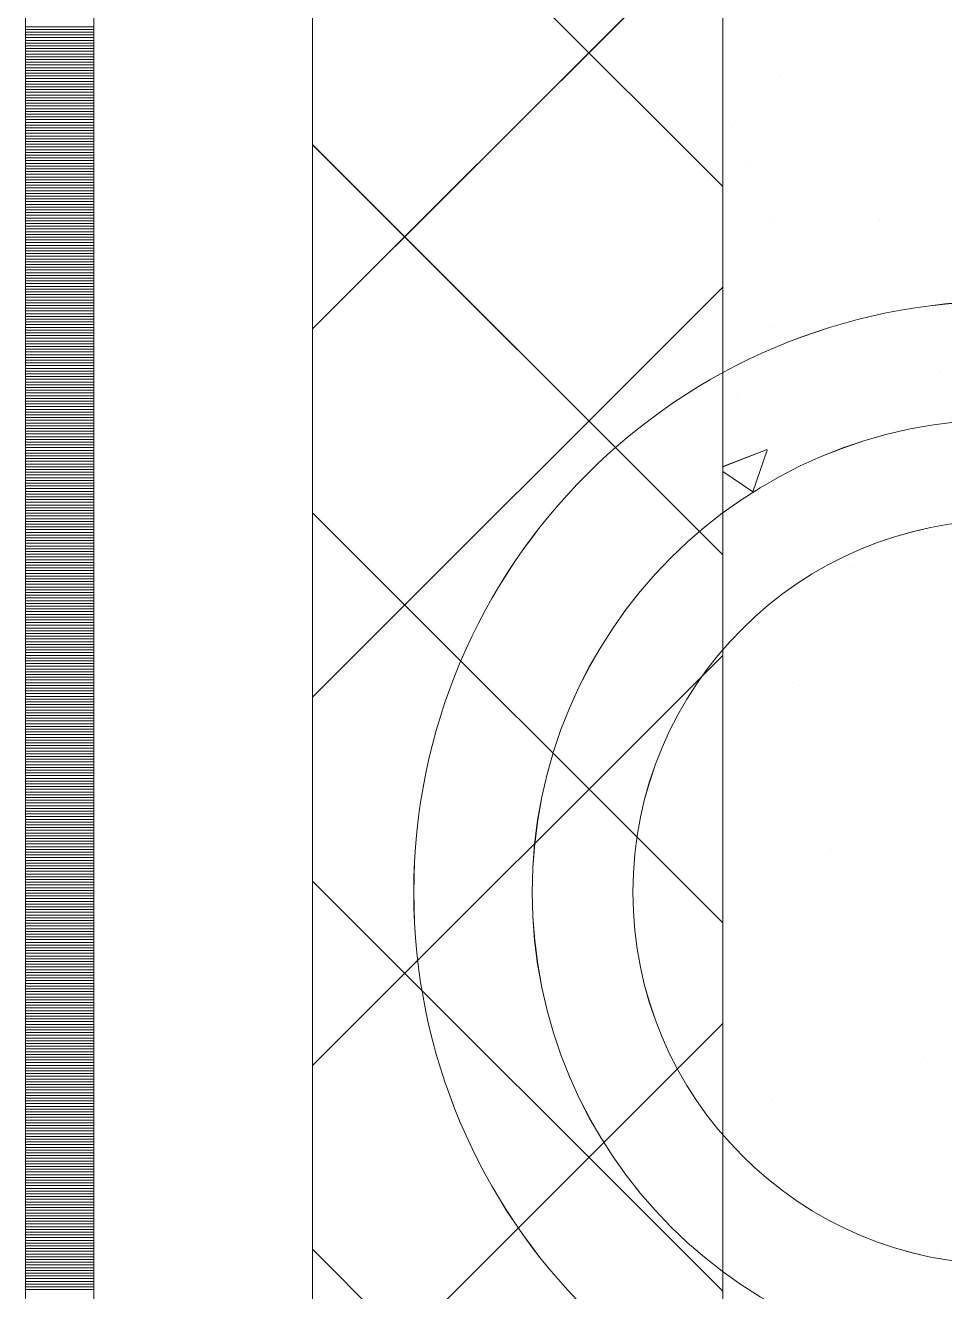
# Model space of a CAD drawing. Header units: millimetres. Extents: x 470010 to 1231400, y -134005 to 421770.
# Drawn here: x 672518.6 to 672854.7, y -38399.3 to -37936 of the extents above; entities that cross this region are included whole.
import ezdxf
from ezdxf.enums import TextEntityAlignment as Align

# ---------------------------------------------------------------- set-up
doc = ezdxf.new("R2010")
doc.units = ezdxf.units.MM
doc.linetypes.add('DASHED', pattern=[19.05, 12.7, -6.35])
doc.layers.get('Defpoints').update_dxf_attribs({"color": 140})
doc.layers.add('АР_Делит', color=120, linetype='Continuous', lineweight=0, plot=False)
for name, color, linetype, lineweight in [('АР_Стены ПЕНОблок', 52, 'Continuous', 20), ('АР_Тонкая', 254, 'Continuous', 5), ('АР_Утеплитель', 31, 'Continuous', 0), ('АР_Штриховка', 8, 'Continuous', 0)]:
    doc.layers.add(name, color=color, linetype=linetype, lineweight=lineweight)
doc.layers.add('РД_Оси_100', color=7, linetype='Continuous', lineweight=0, true_color=0x525252)
doc.styles.add('style1', font='ARIALN.TTF')

# ---------------------------------------------------------------- blocks, each defined once
blk = doc.blocks.new('СОШ_2200_АР_ОСИ_М100_28.05.24')
at = {"layer": 'АР_Делит', "color": 251, "linetype": 'DASHED', "true_color": 0x636466}
blk.add_lwpolyline([(114955, 135155), (114955, -355), (93595.036, -355), (93595.036, 13855), (94145, 13855), (94145, 68320), (66055, 68320), (66055, 13857.73), (83455, 13857.73), (83455, -355), (45245, -355), (45245, 13145), (44695, 13145), (44695, 26755), (45245, 26755), (45245, 68320), (20455, 68320), (20455, 26755), (27955, 26755), (27955, 13145), (-355, 13145), (-355, 100855)], dxfattribs=at)
blk = doc.blocks.new('A$C9108343f')
at = {"layer": 'АР_Делит', "color": 18, "true_color": 0x000000}
for radius in [216.34, 173.04, 136.21]:
    blk.add_circle((7158.34, 62113.08), radius, dxfattribs=at)
at = {"layer": 'АР_Стены ПЕНОблок', "color": 18, "linetype": 'Continuous', "lineweight": 20, "true_color": 0x000000}
blk.add_line((7054.96, 97555), (7054.96, 21355), dxfattribs=at)
at = {"layer": 'АР_Тонкая', "color": 18, "linetype": 'Continuous', "lineweight": 5, "true_color": 0x000000}
for p, q in [((6799.96, 97555), (6799.96, 21355)), ((6824.96, 97555), (6824.96, 21355)), ((6824.96, 21355), (6824.96, 97555)), ((6904.96, 21355), (6904.96, 97555))]:
    blk.add_line(p, q, dxfattribs=at)
at = {"layer": 'АР_Утеплитель', "color": 18, "linetype": 'Continuous', "lineweight": 0, "true_color": 0x000000}
for p, q in [((6904.96, 97555), (6904.96, 21355)), ((7054.96, 21355), (7054.96, 97555))]:
    blk.add_line(p, q, dxfattribs=at)
at = {"layer": 'АР_Штриховка', "color": 18, "linetype": 'Continuous', "lineweight": 0, "true_color": 0x000000}
for p, q in [((7054.96, 62371.3), (6904.96, 62521.3)), ((6904.96, 62319.16), (7054.96, 62469.16)), ((6799.96, 62429.75), (6824.96, 62429.75)), ((6799.96, 62428.75), (6824.96, 62428.75)), ((6799.96, 62427.75), (6824.96, 62427.75)), ((6799.96, 62426.75), (6824.96, 62426.75)), ((6799.96, 62425.75), (6824.96, 62425.75)), ((6799.96, 62424.75), (6824.96, 62424.75)), ((6799.96, 62423.75), (6824.96, 62423.75)), ((6799.96, 62422.75), (6824.96, 62422.75)), ((6799.96, 62421.75), (6824.96, 62421.75)), ((6799.96, 62420.75), (6824.96, 62420.75)), ((6799.96, 62419.75), (6824.96, 62419.75)), ((6799.96, 62418.75), (6824.96, 62418.75)), ((6799.96, 62417.75), (6824.96, 62417.75)), ((6799.96, 62416.75), (6824.96, 62416.75)), ((6799.96, 62415.75), (6824.96, 62415.75)), ((6799.96, 62414.75), (6824.96, 62414.75)), ((6799.96, 62413.75), (6824.96, 62413.75)), ((6799.96, 62412.75), (6824.96, 62412.75)), ((6799.96, 62411.75), (6824.96, 62411.75)), ((6799.96, 62410.75), (6824.96, 62410.75)), ((6799.96, 62409.75), (6824.96, 62409.75)), ((6799.96, 62408.75), (6824.96, 62408.75)), ((7075.57, 62411.35), (7075.57, 62411.35)), ((6799.96, 62407.75), (6824.96, 62407.75)), ((6799.96, 62406.75), (6824.96, 62406.75)), ((6799.96, 62405.75), (6824.96, 62405.75)), ((6799.96, 62404.75), (6824.96, 62404.75)), ((6799.96, 62403.75), (6824.96, 62403.75)), ((6799.96, 62402.75), (6824.96, 62402.75)), ((6799.96, 62401.75), (6824.96, 62401.75)), ((6799.96, 62400.75), (6824.96, 62400.75)), ((6799.96, 62399.75), (6824.96, 62399.75)), ((6799.96, 62398.75), (6824.96, 62398.75)), ((6799.96, 62397.75), (6824.96, 62397.75)), ((6799.96, 62396.75), (6824.96, 62396.75)), ((6799.96, 62395.75), (6824.96, 62395.75)), ((6799.96, 62394.75), (6824.96, 62394.75)), ((6799.96, 62393.75), (6824.96, 62393.75)), ((6799.96, 62392.75), (6824.96, 62392.75)), ((6799.96, 62391.75), (6824.96, 62391.75)), ((6799.96, 62390.75), (6824.96, 62390.75)), ((7058.6, 62393.26), (7058.6, 62393.26)), ((6799.96, 62389.75), (6824.96, 62389.75)), ((6799.96, 62388.75), (6824.96, 62388.75)), ((6799.96, 62387.75), (6824.96, 62387.75)), ((6799.96, 62386.75), (6824.96, 62386.75)), ((6799.96, 62385.75), (6824.96, 62385.75)), ((7054.96, 62236.59), (6904.96, 62386.59)), ((6799.96, 62384.75), (6824.96, 62384.75)), ((6799.96, 62383.75), (6824.96, 62383.75)), ((6799.96, 62382.75), (6824.96, 62382.75)), ((6799.96, 62381.75), (6824.96, 62381.75)), ((6799.96, 62380.75), (6824.96, 62380.75)), ((6799.96, 62379.75), (6824.96, 62379.75)), ((6799.96, 62378.75), (6824.96, 62378.75)), ((6799.96, 62377.75), (6824.96, 62377.75)), ((6799.96, 62376.75), (6824.96, 62376.75)), ((7063.54, 62379.24), (7063.54, 62379.24)), ((6799.96, 62375.75), (6824.96, 62375.75)), ((6799.96, 62374.75), (6824.96, 62374.75)), ((6799.96, 62373.75), (6824.96, 62373.75)), ((6799.96, 62372.75), (6824.96, 62372.75)), ((6799.96, 62371.75), (6824.96, 62371.75)), ((6799.96, 62370.75), (6824.96, 62370.75)), ((6799.96, 62369.75), (6824.96, 62369.75)), ((6799.96, 62368.75), (6824.96, 62368.75)), ((6799.96, 62367.75), (6824.96, 62367.75)), ((6799.96, 62366.75), (6824.96, 62366.75)), ((6799.96, 62365.75), (6824.96, 62365.75)), ((6799.96, 62364.75), (6824.96, 62364.75)), ((6799.96, 62363.75), (6824.96, 62363.75)), ((6799.96, 62362.75), (6824.96, 62362.75)), ((6799.96, 62361.75), (6824.96, 62361.75)), ((6799.96, 62360.75), (6824.96, 62360.75)), ((6799.96, 62359.75), (6824.96, 62359.75)), ((6799.96, 62358.75), (6824.96, 62358.75)), ((7073.47, 62358.93), (7073.47, 62358.93)), ((7112.16, 62359.14), (7112.16, 62359.14)), ((6799.96, 62357.75), (6824.96, 62357.75)), ((6799.96, 62356.75), (6824.96, 62356.75)), ((6799.96, 62355.75), (6824.96, 62355.75)), ((6799.96, 62354.75), (6824.96, 62354.75)), ((6799.96, 62353.75), (6824.96, 62353.75)), ((6799.96, 62352.75), (6824.96, 62352.75)), ((6799.96, 62351.75), (6824.96, 62351.75)), ((6799.96, 62350.75), (6824.96, 62350.75)), ((6799.96, 62349.75), (6824.96, 62349.75)), ((6799.96, 62348.75), (6824.96, 62348.75)), ((6799.96, 62347.75), (6824.96, 62347.75)), ((6799.96, 62346.75), (6824.96, 62346.75)), ((6799.96, 62345.75), (6824.96, 62345.75)), ((6799.96, 62344.75), (6824.96, 62344.75)), ((6799.96, 62343.75), (6824.96, 62343.75)), ((6799.96, 62342.75), (6824.96, 62342.75)), ((6799.96, 62341.75), (6824.96, 62341.75)), ((6799.96, 62340.75), (6824.96, 62340.75)), ((6799.96, 62339.75), (6824.96, 62339.75)), ((6799.96, 62338.75), (6824.96, 62338.75)), ((6799.96, 62337.75), (6824.96, 62337.75)), ((6799.96, 62336.75), (6824.96, 62336.75)), ((6799.96, 62335.75), (6824.96, 62335.75)), ((6799.96, 62334.75), (6824.96, 62334.75)), ((6799.96, 62333.75), (6824.96, 62333.75)), ((6799.96, 62332.75), (6824.96, 62332.75)), ((6799.96, 62331.75), (6824.96, 62331.75)), ((6799.96, 62330.75), (6824.96, 62330.75)), ((6904.96, 62184.46), (7054.96, 62334.46)), ((6799.96, 62329.75), (6824.96, 62329.75)), ((6799.96, 62328.75), (6824.96, 62328.75)), ((6799.96, 62327.75), (6824.96, 62327.75)), ((6799.96, 62326.75), (6824.96, 62326.75)), ((6799.96, 62325.75), (6824.96, 62325.75)), ((6799.96, 62324.75), (6824.96, 62324.75)), ((6799.96, 62323.75), (6824.96, 62323.75)), ((6799.96, 62322.75), (6824.96, 62322.75)), ((6799.96, 62321.75), (6824.96, 62321.75)), ((6799.96, 62320.75), (6824.96, 62320.75)), ((6799.96, 62319.75), (6824.96, 62319.75)), ((6799.96, 62318.75), (6824.96, 62318.75)), ((6799.96, 62317.75), (6824.96, 62317.75)), ((6799.96, 62316.75), (6824.96, 62316.75)), ((7072.34, 62319.54), (7072.34, 62319.54)), ((6799.96, 62315.75), (6824.96, 62315.75)), ((6799.96, 62314.75), (6824.96, 62314.75)), ((6799.96, 62313.75), (6824.96, 62313.75)), ((6799.96, 62312.75), (6824.96, 62312.75)), ((6799.96, 62311.75), (6824.96, 62311.75)), ((6799.96, 62310.75), (6824.96, 62310.75)), ((6799.96, 62309.75), (6824.96, 62309.75)), ((6799.96, 62308.75), (6824.96, 62308.75)), ((6799.96, 62307.75), (6824.96, 62307.75)), ((6799.96, 62306.75), (6824.96, 62306.75)), ((6799.96, 62305.75), (6824.96, 62305.75)), ((6799.96, 62304.75), (6824.96, 62304.75)), ((6799.96, 62303.75), (6824.96, 62303.75)), ((6799.96, 62302.75), (6824.96, 62302.75)), ((7134.33, 62303.16), (7134.33, 62303.16)), ((6799.96, 62301.75), (6824.96, 62301.75)), ((6799.96, 62300.75), (6824.96, 62300.75)), ((6799.96, 62299.75), (6824.96, 62299.75)), ((6799.96, 62298.75), (6824.96, 62298.75)), ((6799.96, 62297.75), (6824.96, 62297.75)), ((6799.96, 62296.75), (6824.96, 62296.75)), ((6799.96, 62295.75), (6824.96, 62295.75)), ((6799.96, 62294.75), (6824.96, 62294.75)), ((6799.96, 62293.75), (6824.96, 62293.75)), ((7060.45, 62294.68), (7060.45, 62294.68)), ((6799.96, 62292.75), (6824.96, 62292.75)), ((6799.96, 62291.75), (6824.96, 62291.75)), ((6799.96, 62290.75), (6824.96, 62290.75)), ((6799.96, 62289.75), (6824.96, 62289.75)), ((6799.96, 62288.75), (6824.96, 62288.75)), ((6799.96, 62287.75), (6824.96, 62287.75)), ((6799.96, 62286.75), (6824.96, 62286.75)), ((6799.96, 62285.75), (6824.96, 62285.75)), ((6799.96, 62284.75), (6824.96, 62284.75)), ((6799.96, 62283.75), (6824.96, 62283.75)), ((6799.96, 62282.75), (6824.96, 62282.75)), ((6799.96, 62281.75), (6824.96, 62281.75)), ((6799.96, 62280.75), (6824.96, 62280.75)), ((6799.96, 62279.75), (6824.96, 62279.75)), ((6799.96, 62278.75), (6824.96, 62278.75)), ((6799.96, 62277.75), (6824.96, 62277.75)), ((6799.96, 62276.75), (6824.96, 62276.75)), ((6799.96, 62275.75), (6824.96, 62275.75)), ((6799.96, 62274.75), (6824.96, 62274.75)), ((7054.96, 62268.79), (7071.23, 62275.03)), ((7066.02, 62259.53), (7071.17, 62274.88)), ((6799.96, 62273.75), (6824.96, 62273.75)), ((6799.96, 62272.75), (6824.96, 62272.75)), ((6799.96, 62271.75), (6824.96, 62271.75)), ((6799.96, 62270.75), (6824.96, 62270.75)), ((6799.96, 62269.75), (6824.96, 62269.75)), ((6799.96, 62268.75), (6824.96, 62268.75)), ((6799.96, 62267.75), (6824.96, 62267.75)), ((6799.96, 62266.75), (6824.96, 62266.75)), ((6799.96, 62265.75), (6824.96, 62265.75)), ((7054.96, 62266.99), (7066.01, 62259.54)), ((6799.96, 62264.75), (6824.96, 62264.75)), ((6799.96, 62263.75), (6824.96, 62263.75)), ((6799.96, 62262.75), (6824.96, 62262.75)), ((6799.96, 62261.75), (6824.96, 62261.75)), ((6799.96, 62260.75), (6824.96, 62260.75)), ((6799.96, 62259.75), (6824.96, 62259.75)), ((6799.96, 62258.75), (6824.96, 62258.75)), ((6799.96, 62257.75), (6824.96, 62257.75)), ((6799.96, 62256.75), (6824.96, 62256.75)), ((6799.96, 62255.75), (6824.96, 62255.75)), ((6799.96, 62254.75), (6824.96, 62254.75)), ((6799.96, 62253.75), (6824.96, 62253.75)), ((6799.96, 62252.75), (6824.96, 62252.75)), ((6799.96, 62251.75), (6824.96, 62251.75)), ((7054.96, 62101.89), (6904.96, 62251.89)), ((6799.96, 62250.75), (6824.96, 62250.75)), ((6799.96, 62249.75), (6824.96, 62249.75)), ((6799.96, 62248.75), (6824.96, 62248.75)), ((6799.96, 62247.75), (6824.96, 62247.75)), ((6799.96, 62246.75), (6824.96, 62246.75)), ((6799.96, 62245.75), (6824.96, 62245.75)), ((6799.96, 62244.75), (6824.96, 62244.75)), ((6799.96, 62243.75), (6824.96, 62243.75)), ((6799.96, 62242.75), (6824.96, 62242.75)), ((6799.96, 62241.75), (6824.96, 62241.75)), ((6799.96, 62240.75), (6824.96, 62240.75)), ((6799.96, 62239.75), (6824.96, 62239.75)), ((6799.96, 62238.75), (6824.96, 62238.75)), ((6799.96, 62237.75), (6824.96, 62237.75)), ((6799.96, 62236.75), (6824.96, 62236.75)), ((6799.96, 62235.75), (6824.96, 62235.75)), ((6799.96, 62234.75), (6824.96, 62234.75)), ((6799.96, 62233.75), (6824.96, 62233.75)), ((6799.96, 62232.75), (6824.96, 62232.75)), ((6799.96, 62231.75), (6824.96, 62231.75)), ((6799.96, 62230.75), (6824.96, 62230.75)), ((6799.96, 62229.75), (6824.96, 62229.75)), ((6799.96, 62228.75), (6824.96, 62228.75)), ((7101.72, 62232.02), (7101.72, 62232.02)), ((6799.96, 62227.75), (6824.96, 62227.75)), ((6799.96, 62226.75), (6824.96, 62226.75)), ((6799.96, 62225.75), (6824.96, 62225.75)), ((6799.96, 62224.75), (6824.96, 62224.75)), ((6799.96, 62223.75), (6824.96, 62223.75)), ((6799.96, 62222.75), (6824.96, 62222.75)), ((6799.96, 62221.75), (6824.96, 62221.75)), ((6799.96, 62220.75), (6824.96, 62220.75)), ((6799.96, 62219.75), (6824.96, 62219.75)), ((6799.96, 62218.75), (6824.96, 62218.75)), ((6799.96, 62217.75), (6824.96, 62217.75)), ((6799.96, 62216.75), (6824.96, 62216.75)), ((6799.96, 62215.75), (6824.96, 62215.75)), ((6799.96, 62214.75), (6824.96, 62214.75)), ((6799.96, 62213.75), (6824.96, 62213.75)), ((6799.96, 62212.75), (6824.96, 62212.75)), ((6799.96, 62211.75), (6824.96, 62211.75)), ((6799.96, 62210.75), (6824.96, 62210.75)), ((6799.96, 62209.75), (6824.96, 62209.75)), ((7057.36, 62210.13), (7057.36, 62210.13)), ((6799.96, 62208.75), (6824.96, 62208.75)), ((6799.96, 62207.75), (6824.96, 62207.75)), ((6799.96, 62206.75), (6824.96, 62206.75)), ((6799.96, 62205.75), (6824.96, 62205.75)), ((6799.96, 62204.75), (6824.96, 62204.75)), ((6799.96, 62203.75), (6824.96, 62203.75)), ((6799.96, 62202.75), (6824.96, 62202.75)), ((6799.96, 62201.75), (6824.96, 62201.75)), ((6799.96, 62200.75), (6824.96, 62200.75)), ((6799.96, 62199.75), (6824.96, 62199.75)), ((6799.96, 62198.75), (6824.96, 62198.75)), ((6799.96, 62197.75), (6824.96, 62197.75)), ((6799.96, 62196.75), (6824.96, 62196.75)), ((6799.96, 62195.75), (6824.96, 62195.75)), ((6904.96, 62049.75), (7054.96, 62199.75)), ((6799.96, 62194.75), (6824.96, 62194.75)), ((6799.96, 62193.75), (6824.96, 62193.75)), ((6799.96, 62192.75), (6824.96, 62192.75)), ((6799.96, 62191.75), (6824.96, 62191.75)), ((6799.96, 62190.75), (6824.96, 62190.75)), ((6799.96, 62189.75), (6824.96, 62189.75)), ((6799.96, 62188.75), (6824.96, 62188.75)), ((6799.96, 62187.75), (6824.96, 62187.75)), ((6799.96, 62186.75), (6824.96, 62186.75)), ((7083.2, 62188.85), (7083.2, 62188.85)), ((6799.96, 62185.75), (6824.96, 62185.75)), ((6799.96, 62184.75), (6824.96, 62184.75)), ((6799.96, 62183.75), (6824.96, 62183.75)), ((6799.96, 62182.75), (6824.96, 62182.75)), ((6799.96, 62181.75), (6824.96, 62181.75)), ((6799.96, 62180.75), (6824.96, 62180.75)), ((6799.96, 62179.75), (6824.96, 62179.75)), ((6799.96, 62178.75), (6824.96, 62178.75)), ((6799.96, 62177.75), (6824.96, 62177.75)), ((6799.96, 62176.75), (6824.96, 62176.75)), ((6799.96, 62175.75), (6824.96, 62175.75)), ((6799.96, 62174.75), (6824.96, 62174.75)), ((6799.96, 62173.75), (6824.96, 62173.75)), ((6799.96, 62172.75), (6824.96, 62172.75)), ((6799.96, 62171.75), (6824.96, 62171.75)), ((6799.96, 62170.75), (6824.96, 62170.75)), ((6799.96, 62169.75), (6824.96, 62169.75)), ((6799.96, 62168.75), (6824.96, 62168.75)), ((6799.96, 62167.75), (6824.96, 62167.75)), ((6799.96, 62166.75), (6824.96, 62166.75)), ((6799.96, 62165.75), (6824.96, 62165.75)), ((6799.96, 62164.75), (6824.96, 62164.75)), ((6799.96, 62163.75), (6824.96, 62163.75)), ((6799.96, 62162.75), (6824.96, 62162.75)), ((6799.96, 62161.75), (6824.96, 62161.75)), ((6799.96, 62160.75), (6824.96, 62160.75)), ((6799.96, 62159.75), (6824.96, 62159.75)), ((6799.96, 62158.75), (6824.96, 62158.75)), ((6799.96, 62157.75), (6824.96, 62157.75)), ((6799.96, 62156.75), (6824.96, 62156.75)), ((6799.96, 62155.75), (6824.96, 62155.75)), ((6799.96, 62154.75), (6824.96, 62154.75)), ((6799.96, 62153.75), (6824.96, 62153.75)), ((6799.96, 62152.75), (6824.96, 62152.75)), ((6799.96, 62151.75), (6824.96, 62151.75)), ((6799.96, 62150.75), (6824.96, 62150.75)), ((6799.96, 62149.75), (6824.96, 62149.75)), ((6799.96, 62148.75), (6824.96, 62148.75)), ((6799.96, 62147.75), (6824.96, 62147.75)), ((6799.96, 62146.75), (6824.96, 62146.75)), ((6799.96, 62145.75), (6824.96, 62145.75)), ((6799.96, 62144.75), (6824.96, 62144.75)), ((6799.96, 62143.75), (6824.96, 62143.75)), ((6799.96, 62142.75), (6824.96, 62142.75)), ((6799.96, 62141.75), (6824.96, 62141.75)), ((6799.96, 62140.75), (6824.96, 62140.75)), ((6799.96, 62139.75), (6824.96, 62139.75)), ((6799.96, 62138.75), (6824.96, 62138.75)), ((6799.96, 62137.75), (6824.96, 62137.75)), ((6799.96, 62136.75), (6824.96, 62136.75)), ((6799.96, 62135.75), (6824.96, 62135.75)), ((6799.96, 62134.75), (6824.96, 62134.75)), ((6799.96, 62133.75), (6824.96, 62133.75)), ((6799.96, 62132.75), (6824.96, 62132.75)), ((6799.96, 62131.75), (6824.96, 62131.75)), ((6799.96, 62130.75), (6824.96, 62130.75)), ((6799.96, 62129.75), (6824.96, 62129.75)), ((6799.96, 62128.75), (6824.96, 62128.75)), ((6799.96, 62127.75), (6824.96, 62127.75)), ((6799.96, 62126.75), (6824.96, 62126.75)), ((7094.2, 62128.62), (7094.2, 62128.62)), ((6799.96, 62125.75), (6824.96, 62125.75)), ((6799.96, 62124.75), (6824.96, 62124.75)), ((6799.96, 62123.75), (6824.96, 62123.75)), ((6799.96, 62122.75), (6824.96, 62122.75)), ((6799.96, 62121.75), (6824.96, 62121.75)), ((6799.96, 62120.75), (6824.96, 62120.75)), ((6799.96, 62119.75), (6824.96, 62119.75)), ((6799.96, 62118.75), (6824.96, 62118.75)), ((6799.96, 62117.75), (6824.96, 62117.75)), ((7054.96, 61967.19), (6904.96, 62117.19)), ((6799.96, 62116.75), (6824.96, 62116.75)), ((6799.96, 62115.75), (6824.96, 62115.75)), ((6799.96, 62114.75), (6824.96, 62114.75)), ((6799.96, 62113.75), (6824.96, 62113.75)), ((6799.96, 62112.75), (6824.96, 62112.75)), ((6799.96, 62111.75), (6824.96, 62111.75)), ((6799.96, 62110.75), (6824.96, 62110.75)), ((6799.96, 62109.75), (6824.96, 62109.75)), ((6799.96, 62108.75), (6824.96, 62108.75)), ((6799.96, 62107.75), (6824.96, 62107.75)), ((6799.96, 62106.75), (6824.96, 62106.75)), ((6799.96, 62105.75), (6824.96, 62105.75)), ((6799.96, 62104.75), (6824.96, 62104.75)), ((6799.96, 62103.75), (6824.96, 62103.75)), ((6799.96, 62102.75), (6824.96, 62102.75)), ((6799.96, 62101.75), (6824.96, 62101.75)), ((6799.96, 62100.75), (6824.96, 62100.75)), ((6799.96, 62099.75), (6824.96, 62099.75)), ((6799.96, 62098.75), (6824.96, 62098.75)), ((6799.96, 62097.75), (6824.96, 62097.75)), ((6799.96, 62096.75), (6824.96, 62096.75)), ((6799.96, 62095.75), (6824.96, 62095.75)), ((6799.96, 62094.75), (6824.96, 62094.75)), ((6799.96, 62093.75), (6824.96, 62093.75)), ((6799.96, 62092.75), (6824.96, 62092.75)), ((6799.96, 62091.75), (6824.96, 62091.75)), ((6799.96, 62090.75), (6824.96, 62090.75)), ((6799.96, 62089.75), (6824.96, 62089.75)), ((6799.96, 62088.75), (6824.96, 62088.75)), ((6799.96, 62087.75), (6824.96, 62087.75)), ((6799.96, 62086.75), (6824.96, 62086.75)), ((6799.96, 62085.75), (6824.96, 62085.75)), ((6799.96, 62084.75), (6824.96, 62084.75)), ((6799.96, 62083.75), (6824.96, 62083.75)), ((6799.96, 62082.75), (6824.96, 62082.75)), ((6799.96, 62081.75), (6824.96, 62081.75)), ((6799.96, 62080.75), (6824.96, 62080.75)), ((6799.96, 62079.75), (6824.96, 62079.75)), ((6799.96, 62078.75), (6824.96, 62078.75)), ((6799.96, 62077.75), (6824.96, 62077.75)), ((6799.96, 62076.75), (6824.96, 62076.75)), ((6799.96, 62075.75), (6824.96, 62075.75)), ((6799.96, 62074.75), (6824.96, 62074.75)), ((6799.96, 62073.75), (6824.96, 62073.75)), ((6799.96, 62072.75), (6824.96, 62072.75)), ((6799.96, 62071.75), (6824.96, 62071.75)), ((6799.96, 62070.75), (6824.96, 62070.75)), ((6799.96, 62069.75), (6824.96, 62069.75)), ((6799.96, 62068.75), (6824.96, 62068.75)), ((6799.96, 62067.75), (6824.96, 62067.75)), ((6799.96, 62066.75), (6824.96, 62066.75)), ((6799.96, 62065.75), (6824.96, 62065.75)), ((6799.96, 62064.75), (6824.96, 62064.75)), ((6799.96, 62063.75), (6824.96, 62063.75)), ((6799.96, 62062.75), (6824.96, 62062.75)), ((6799.96, 62061.75), (6824.96, 62061.75)), ((6904.96, 61915.05), (7054.96, 62065.05)), ((6799.96, 62060.75), (6824.96, 62060.75)), ((6799.96, 62059.75), (6824.96, 62059.75)), ((6799.96, 62058.75), (6824.96, 62058.75)), ((6799.96, 62057.75), (6824.96, 62057.75)), ((6799.96, 62056.75), (6824.96, 62056.75)), ((6799.96, 62055.75), (6824.96, 62055.75)), ((6799.96, 62054.75), (6824.96, 62054.75)), ((6799.96, 62053.75), (6824.96, 62053.75)), ((6799.96, 62052.75), (6824.96, 62052.75)), ((7128.49, 62052.78), (7128.49, 62052.78)), ((6799.96, 62051.75), (6824.96, 62051.75)), ((6799.96, 62050.75), (6824.96, 62050.75)), ((6799.96, 62049.75), (6824.96, 62049.75)), ((6799.96, 62048.75), (6824.96, 62048.75)), ((6799.96, 62047.75), (6824.96, 62047.75)), ((6799.96, 62046.75), (6824.96, 62046.75)), ((6799.96, 62045.75), (6824.96, 62045.75)), ((6799.96, 62044.75), (6824.96, 62044.75)), ((6799.96, 62043.75), (6824.96, 62043.75)), ((6799.96, 62042.75), (6824.96, 62042.75)), ((6799.96, 62041.75), (6824.96, 62041.75)), ((6799.96, 62040.75), (6824.96, 62040.75)), ((6799.96, 62039.75), (6824.96, 62039.75)), ((6799.96, 62038.75), (6824.96, 62038.75)), ((6799.96, 62037.75), (6824.96, 62037.75)), ((6799.96, 62036.75), (6824.96, 62036.75)), ((6799.96, 62035.75), (6824.96, 62035.75)), ((6799.96, 62034.75), (6824.96, 62034.75)), ((6799.96, 62033.75), (6824.96, 62033.75)), ((7072.72, 62037.29), (7072.72, 62037.29)), ((6799.96, 62032.75), (6824.96, 62032.75)), ((6799.96, 62031.75), (6824.96, 62031.75)), ((6799.96, 62030.75), (6824.96, 62030.75)), ((6799.96, 62029.75), (6824.96, 62029.75)), ((6799.96, 62028.75), (6824.96, 62028.75)), ((6799.96, 62027.75), (6824.96, 62027.75)), ((6799.96, 62026.75), (6824.96, 62026.75)), ((6799.96, 62025.75), (6824.96, 62025.75)), ((6799.96, 62024.75), (6824.96, 62024.75)), ((6799.96, 62023.75), (6824.96, 62023.75)), ((6799.96, 62022.75), (6824.96, 62022.75)), ((6799.96, 62021.75), (6824.96, 62021.75)), ((6799.96, 62020.75), (6824.96, 62020.75)), ((6799.96, 62019.75), (6824.96, 62019.75)), ((6799.96, 62018.75), (6824.96, 62018.75)), ((6799.96, 62017.75), (6824.96, 62017.75)), ((6799.96, 62016.75), (6824.96, 62016.75)), ((6799.96, 62015.75), (6824.96, 62015.75)), ((6799.96, 62014.75), (6824.96, 62014.75)), ((6799.96, 62013.75), (6824.96, 62013.75)), ((6799.96, 62012.75), (6824.96, 62012.75)), ((6799.96, 62011.75), (6824.96, 62011.75)), ((6799.96, 62010.75), (6824.96, 62010.75)), ((6799.96, 62009.75), (6824.96, 62009.75)), ((6799.96, 62008.75), (6824.96, 62008.75)), ((6799.96, 62007.75), (6824.96, 62007.75)), ((6799.96, 62006.75), (6824.96, 62006.75)), ((6799.96, 62005.75), (6824.96, 62005.75)), ((6799.96, 62004.75), (6824.96, 62004.75)), ((6799.96, 62003.75), (6824.96, 62003.75)), ((6799.96, 62002.75), (6824.96, 62002.75)), ((6799.96, 62001.75), (6824.96, 62001.75)), ((6799.96, 62000.75), (6824.96, 62000.75)), ((6799.96, 61999.75), (6824.96, 61999.75)), ((6799.96, 61998.75), (6824.96, 61998.75)), ((6799.96, 61997.75), (6824.96, 61997.75)), ((6799.96, 61996.75), (6824.96, 61996.75)), ((6799.96, 61995.75), (6824.96, 61995.75)), ((6799.96, 61994.75), (6824.96, 61994.75)), ((6799.96, 61993.75), (6824.96, 61993.75)), ((6799.96, 61992.75), (6824.96, 61992.75)), ((6799.96, 61991.75), (6824.96, 61991.75)), ((6799.96, 61990.75), (6824.96, 61990.75)), ((6799.96, 61989.75), (6824.96, 61989.75)), ((6799.96, 61988.75), (6824.96, 61988.75)), ((6799.96, 61987.75), (6824.96, 61987.75)), ((6799.96, 61986.75), (6824.96, 61986.75)), ((6799.96, 61985.75), (6824.96, 61985.75)), ((6799.96, 61984.75), (6824.96, 61984.75)), ((6799.96, 61983.75), (6824.96, 61983.75)), ((6799.96, 61982.75), (6824.96, 61982.75)), ((6799.96, 61981.75), (6824.96, 61981.75)), ((6799.96, 61980.75), (6824.96, 61980.75)), ((6799.96, 61979.75), (6824.96, 61979.75)), ((6799.96, 61978.75), (6824.96, 61978.75)), ((7054.96, 61832.48), (6904.96, 61982.48)), ((7133.58, 61981.52), (7133.58, 61981.52)), ((6799.96, 61977.75), (6824.96, 61977.75)), ((6799.96, 61976.75), (6824.96, 61976.75)), ((6799.96, 61975.75), (6824.96, 61975.75)), ((6799.96, 61974.75), (6824.96, 61974.75)), ((6799.96, 61973.75), (6824.96, 61973.75)), ((6799.96, 61972.75), (6824.96, 61972.75)), ((6799.96, 61971.75), (6824.96, 61971.75)), ((6799.96, 61970.75), (6824.96, 61970.75)), ((6799.96, 61969.75), (6824.96, 61969.75)), ((6799.96, 61968.75), (6824.96, 61968.75)), ((6799.96, 61967.75), (6824.96, 61967.75))]:
    blk.add_line(p, q, dxfattribs=at)
at = {"layer": 'РД_Оси_100'}
blk.add_blockref('СОШ_2200_АР_ОСИ_М100_28.05.24', (7154.96, 6755), dxfattribs=at)
at = {"layer": 'Defpoints', "color": 18, "true_color": 0x000000, "style": 'style1'}
for p in [(143949.34, 316089.12), (143974.98, 281639.5), (143890.4, 273244.71), (143839.99, 264276.81), (143967.75, 254892.38), (12251.96, 104178.14), (12382.58, 96023.14)]:
    blk.add_attdef('АР-ПОМЕЩЕНИЕ:НАИМЕНОВАНИЕ', text='', height=100, dxfattribs=at).set_placement(p, align=Align.MIDDLE)
at = {"layer": 'Defpoints', "color": 18, "true_color": 0x000000, "style": 'style1', "flags": 8}
for p in [(143951.3, 279099.09), (143848.34, 269251.11), (143875.33, 260094.25), (144049.74, 250824.7), (163419.28, 238153.36), (155897.46, 237965.97), (183037.2, 237965.97), (143342.94, 237876.19)]:
    blk.add_attdef('АР-ПОМЕЩЕНИЕ:НАИМЕНОВАНИЕ', text='', height=100, dxfattribs=at).set_placement(p, align=Align.MIDDLE)

msp = doc.modelspace()

# ---------------------------------------------------------------- linework, layer by layer
at = {"layer": 'АР_Делит', "color": 18, "true_color": 0x000000}
for radius in [216.336, 173.036, 136.212]:
    msp.add_circle((672876.957, -38253.162), radius, dxfattribs=at)
at = {"layer": 'АР_Стены ПЕНОблок', "color": 18, "linetype": 'Continuous', "lineweight": 20, "true_color": 0x000000}
msp.add_line((672773.57, -2811.242), (672773.57, -79011.242), dxfattribs=at)
at = {"layer": 'АР_Тонкая', "color": 18, "linetype": 'Continuous', "lineweight": 5, "true_color": 0x000000}
for p, q in [((672518.57, -2811.242), (672518.57, -79011.242)), ((672543.57, -2811.242), (672543.57, -79011.242)), ((672543.57, -79011.242), (672543.57, -2811.242)), ((672623.57, -79011.242), (672623.57, -2811.242))]:
    msp.add_line(p, q, dxfattribs=at)
at = {"layer": 'АР_Утеплитель', "color": 18, "linetype": 'Continuous', "lineweight": 0, "true_color": 0x000000}
for p, q in [((672623.57, -2811.242), (672623.57, -79011.242)), ((672773.57, -79011.242), (672773.57, -2811.242))]:
    msp.add_line(p, q, dxfattribs=at)
at = {"layer": 'АР_Штриховка', "color": 18, "linetype": 'Continuous', "lineweight": 0, "true_color": 0x000000}
for p, q in [((672773.57, -37994.944), (672623.57, -37844.944)), ((672623.57, -38047.081), (672773.57, -37897.081)), ((672518.57, -37936.492), (672543.57, -37936.492)), ((672518.57, -37937.492), (672543.57, -37937.492)), ((672518.57, -37938.492), (672543.57, -37938.492)), ((672518.57, -37939.492), (672543.57, -37939.492)), ((672518.57, -37940.492), (672543.57, -37940.492)), ((672518.57, -37941.492), (672543.57, -37941.492)), ((672518.57, -37942.492), (672543.57, -37942.492)), ((672518.57, -37943.492), (672543.57, -37943.492)), ((672518.57, -37944.492), (672543.57, -37944.492)), ((672518.57, -37945.492), (672543.57, -37945.492)), ((672518.57, -37946.492), (672543.57, -37946.492)), ((672518.57, -37947.492), (672543.57, -37947.492)), ((672518.57, -37948.492), (672543.57, -37948.492)), ((672518.57, -37949.492), (672543.57, -37949.492)), ((672518.57, -37950.492), (672543.57, -37950.492)), ((672518.57, -37951.492), (672543.57, -37951.492)), ((672518.57, -37952.492), (672543.57, -37952.492)), ((672518.57, -37953.492), (672543.57, -37953.492)), ((672518.57, -37954.492), (672543.57, -37954.492)), ((672518.57, -37955.492), (672543.57, -37955.492)), ((672518.57, -37956.492), (672543.57, -37956.492)), ((672518.57, -37957.492), (672543.57, -37957.492)), ((672518.57, -37958.492), (672543.57, -37958.492)), ((672518.57, -37959.492), (672543.57, -37959.492)), ((672518.57, -37960.492), (672543.57, -37960.492)), ((672518.57, -37961.492), (672543.57, -37961.492)), ((672518.57, -37962.492), (672543.57, -37962.492)), ((672518.57, -37963.492), (672543.57, -37963.492)), ((672518.57, -37964.492), (672543.57, -37964.492)), ((672518.57, -37965.492), (672543.57, -37965.492)), ((672518.57, -37966.492), (672543.57, -37966.492)), ((672518.57, -37967.492), (672543.57, -37967.492)), ((672518.57, -37968.492), (672543.57, -37968.492)), ((672518.57, -37969.492), (672543.57, -37969.492)), ((672518.57, -37970.492), (672543.57, -37970.492)), ((672518.57, -37971.492), (672543.57, -37971.492)), ((672518.57, -37972.492), (672543.57, -37972.492)), ((672518.57, -37973.492), (672543.57, -37973.492)), ((672518.57, -37974.492), (672543.57, -37974.492)), ((672518.57, -37975.492), (672543.57, -37975.492)), ((672518.57, -37976.492), (672543.57, -37976.492)), ((672518.57, -37977.492), (672543.57, -37977.492)), ((672518.57, -37978.492), (672543.57, -37978.492)), ((672518.57, -37979.492), (672543.57, -37979.492)), ((672773.57, -38129.648), (672623.57, -37979.648)), ((672518.57, -37980.492), (672543.57, -37980.492)), ((672518.57, -37981.492), (672543.57, -37981.492)), ((672518.57, -37982.492), (672543.57, -37982.492)), ((672518.57, -37983.492), (672543.57, -37983.492)), ((672518.57, -37984.492), (672543.57, -37984.492)), ((672518.57, -37985.492), (672543.57, -37985.492)), ((672518.57, -37986.492), (672543.57, -37986.492)), ((672518.57, -37987.492), (672543.57, -37987.492)), ((672518.57, -37988.492), (672543.57, -37988.492)), ((672518.57, -37989.492), (672543.57, -37989.492)), ((672518.57, -37990.492), (672543.57, -37990.492)), ((672518.57, -37991.492), (672543.57, -37991.492)), ((672518.57, -37992.492), (672543.57, -37992.492)), ((672518.57, -37993.492), (672543.57, -37993.492)), ((672518.57, -37994.492), (672543.57, -37994.492)), ((672518.57, -37995.492), (672543.57, -37995.492)), ((672518.57, -37996.492), (672543.57, -37996.492)), ((672518.57, -37997.492), (672543.57, -37997.492)), ((672518.57, -37998.492), (672543.57, -37998.492)), ((672518.57, -37999.492), (672543.57, -37999.492)), ((672518.57, -38000.492), (672543.57, -38000.492)), ((672518.57, -38001.492), (672543.57, -38001.492)), ((672518.57, -38002.492), (672543.57, -38002.492)), ((672518.57, -38003.492), (672543.57, -38003.492)), ((672518.57, -38004.492), (672543.57, -38004.492)), ((672518.57, -38005.492), (672543.57, -38005.492)), ((672518.57, -38006.492), (672543.57, -38006.492)), ((672518.57, -38007.492), (672543.57, -38007.492)), ((672518.57, -38008.492), (672543.57, -38008.492)), ((672518.57, -38009.492), (672543.57, -38009.492)), ((672518.57, -38010.492), (672543.57, -38010.492)), ((672518.57, -38011.492), (672543.57, -38011.492)), ((672518.57, -38012.492), (672543.57, -38012.492)), ((672518.57, -38013.492), (672543.57, -38013.492)), ((672518.57, -38014.492), (672543.57, -38014.492)), ((672518.57, -38015.492), (672543.57, -38015.492)), ((672518.57, -38016.492), (672543.57, -38016.492)), ((672518.57, -38017.492), (672543.57, -38017.492)), ((672518.57, -38018.492), (672543.57, -38018.492)), ((672518.57, -38019.492), (672543.57, -38019.492)), ((672518.57, -38020.492), (672543.57, -38020.492)), ((672518.57, -38021.492), (672543.57, -38021.492)), ((672518.57, -38022.492), (672543.57, -38022.492)), ((672518.57, -38023.492), (672543.57, -38023.492)), ((672518.57, -38024.492), (672543.57, -38024.492)), ((672518.57, -38025.492), (672543.57, -38025.492)), ((672518.57, -38026.492), (672543.57, -38026.492)), ((672518.57, -38027.492), (672543.57, -38027.492)), ((672518.57, -38028.492), (672543.57, -38028.492)), ((672518.57, -38029.492), (672543.57, -38029.492)), ((672518.57, -38030.492), (672543.57, -38030.492)), ((672518.57, -38031.492), (672543.57, -38031.492)), ((672518.57, -38032.492), (672543.57, -38032.492)), ((672518.57, -38033.492), (672543.57, -38033.492)), ((672518.57, -38034.492), (672543.57, -38034.492)), ((672623.57, -38181.785), (672773.57, -38031.785)), ((672518.57, -38035.492), (672543.57, -38035.492)), ((672518.57, -38036.492), (672543.57, -38036.492)), ((672518.57, -38037.492), (672543.57, -38037.492)), ((672518.57, -38038.492), (672543.57, -38038.492)), ((672518.57, -38039.492), (672543.57, -38039.492)), ((672518.57, -38040.492), (672543.57, -38040.492)), ((672518.57, -38041.492), (672543.57, -38041.492)), ((672518.57, -38042.492), (672543.57, -38042.492)), ((672518.57, -38043.492), (672543.57, -38043.492)), ((672518.57, -38044.492), (672543.57, -38044.492)), ((672518.57, -38045.492), (672543.57, -38045.492)), ((672518.57, -38046.492), (672543.57, -38046.492)), ((672518.57, -38047.492), (672543.57, -38047.492)), ((672518.57, -38048.492), (672543.57, -38048.492)), ((672518.57, -38049.492), (672543.57, -38049.492)), ((672518.57, -38050.492), (672543.57, -38050.492)), ((672518.57, -38051.492), (672543.57, -38051.492)), ((672518.57, -38052.492), (672543.57, -38052.492)), ((672518.57, -38053.492), (672543.57, -38053.492)), ((672518.57, -38054.492), (672543.57, -38054.492)), ((672518.57, -38055.492), (672543.57, -38055.492)), ((672518.57, -38056.492), (672543.57, -38056.492)), ((672518.57, -38057.492), (672543.57, -38057.492)), ((672518.57, -38058.492), (672543.57, -38058.492)), ((672518.57, -38059.492), (672543.57, -38059.492)), ((672518.57, -38060.492), (672543.57, -38060.492)), ((672518.57, -38061.492), (672543.57, -38061.492)), ((672518.57, -38062.492), (672543.57, -38062.492)), ((672518.57, -38063.492), (672543.57, -38063.492)), ((672518.57, -38064.492), (672543.57, -38064.492)), ((672518.57, -38065.492), (672543.57, -38065.492)), ((672518.57, -38066.492), (672543.57, -38066.492)), ((672518.57, -38067.492), (672543.57, -38067.492)), ((672518.57, -38068.492), (672543.57, -38068.492)), ((672518.57, -38069.492), (672543.57, -38069.492)), ((672518.57, -38070.492), (672543.57, -38070.492)), ((672518.57, -38071.492), (672543.57, -38071.492)), ((672518.57, -38072.492), (672543.57, -38072.492)), ((672518.57, -38073.492), (672543.57, -38073.492)), ((672518.57, -38074.492), (672543.57, -38074.492)), ((672518.57, -38075.492), (672543.57, -38075.492)), ((672518.57, -38076.492), (672543.57, -38076.492)), ((672518.57, -38077.492), (672543.57, -38077.492)), ((672518.57, -38078.492), (672543.57, -38078.492)), ((672518.57, -38079.492), (672543.57, -38079.492)), ((672518.57, -38080.492), (672543.57, -38080.492)), ((672518.57, -38081.492), (672543.57, -38081.492)), ((672518.57, -38082.492), (672543.57, -38082.492)), ((672518.57, -38083.492), (672543.57, -38083.492)), ((672518.57, -38084.492), (672543.57, -38084.492)), ((672518.57, -38085.492), (672543.57, -38085.492)), ((672518.57, -38086.492), (672543.57, -38086.492)), ((672518.57, -38087.492), (672543.57, -38087.492)), ((672518.57, -38088.492), (672543.57, -38088.492)), ((672518.57, -38089.492), (672543.57, -38089.492)), ((672518.57, -38090.492), (672543.57, -38090.492)), ((672518.57, -38091.492), (672543.57, -38091.492)), ((672518.57, -38092.492), (672543.57, -38092.492)), ((672518.57, -38093.492), (672543.57, -38093.492)), ((672518.57, -38094.492), (672543.57, -38094.492)), ((672518.57, -38095.492), (672543.57, -38095.492)), ((672773.57, -38097.456), (672789.839, -38091.211)), ((672784.636, -38106.71), (672789.786, -38091.361)), ((672518.57, -38096.492), (672543.57, -38096.492)), ((672518.57, -38097.492), (672543.57, -38097.492)), ((672518.57, -38098.492), (672543.57, -38098.492)), ((672518.57, -38099.492), (672543.57, -38099.492)), ((672773.57, -38099.25), (672784.623, -38106.705)), ((672518.57, -38100.492), (672543.57, -38100.492)), ((672518.57, -38101.492), (672543.57, -38101.492)), ((672518.57, -38102.492), (672543.57, -38102.492)), ((672518.57, -38103.492), (672543.57, -38103.492)), ((672518.57, -38104.492), (672543.57, -38104.492)), ((672518.57, -38105.492), (672543.57, -38105.492)), ((672518.57, -38106.492), (672543.57, -38106.492)), ((672518.57, -38107.492), (672543.57, -38107.492)), ((672518.57, -38108.492), (672543.57, -38108.492)), ((672518.57, -38109.492), (672543.57, -38109.492)), ((672518.57, -38110.492), (672543.57, -38110.492)), ((672518.57, -38111.492), (672543.57, -38111.492)), ((672518.57, -38112.492), (672543.57, -38112.492)), ((672518.57, -38113.492), (672543.57, -38113.492)), ((672518.57, -38114.492), (672543.57, -38114.492)), ((672518.57, -38115.492), (672543.57, -38115.492)), ((672518.57, -38116.492), (672543.57, -38116.492)), ((672518.57, -38117.492), (672543.57, -38117.492)), ((672518.57, -38118.492), (672543.57, -38118.492)), ((672773.57, -38264.352), (672623.57, -38114.352)), ((672518.57, -38119.492), (672543.57, -38119.492)), ((672518.57, -38120.492), (672543.57, -38120.492)), ((672518.57, -38121.492), (672543.57, -38121.492)), ((672518.57, -38122.492), (672543.57, -38122.492)), ((672518.57, -38123.492), (672543.57, -38123.492)), ((672518.57, -38124.492), (672543.57, -38124.492)), ((672518.57, -38125.492), (672543.57, -38125.492)), ((672518.57, -38126.492), (672543.57, -38126.492)), ((672518.57, -38127.492), (672543.57, -38127.492)), ((672518.57, -38128.492), (672543.57, -38128.492)), ((672518.57, -38129.492), (672543.57, -38129.492)), ((672518.57, -38130.492), (672543.57, -38130.492)), ((672518.57, -38131.492), (672543.57, -38131.492)), ((672518.57, -38132.492), (672543.57, -38132.492)), ((672518.57, -38133.492), (672543.57, -38133.492)), ((672518.57, -38134.492), (672543.57, -38134.492)), ((672518.57, -38135.492), (672543.57, -38135.492)), ((672518.57, -38136.492), (672543.57, -38136.492)), ((672518.57, -38137.492), (672543.57, -38137.492)), ((672518.57, -38138.492), (672543.57, -38138.492)), ((672518.57, -38139.492), (672543.57, -38139.492)), ((672518.57, -38140.492), (672543.57, -38140.492)), ((672518.57, -38141.492), (672543.57, -38141.492)), ((672518.57, -38142.492), (672543.57, -38142.492)), ((672518.57, -38143.492), (672543.57, -38143.492)), ((672518.57, -38144.492), (672543.57, -38144.492)), ((672518.57, -38145.492), (672543.57, -38145.492)), ((672518.57, -38146.492), (672543.57, -38146.492)), ((672518.57, -38147.492), (672543.57, -38147.492)), ((672518.57, -38148.492), (672543.57, -38148.492)), ((672518.57, -38149.492), (672543.57, -38149.492)), ((672518.57, -38150.492), (672543.57, -38150.492)), ((672518.57, -38151.492), (672543.57, -38151.492)), ((672518.57, -38152.492), (672543.57, -38152.492)), ((672518.57, -38153.492), (672543.57, -38153.492)), ((672518.57, -38154.492), (672543.57, -38154.492)), ((672518.57, -38155.492), (672543.57, -38155.492)), ((672518.57, -38156.492), (672543.57, -38156.492)), ((672518.57, -38157.492), (672543.57, -38157.492)), ((672518.57, -38158.492), (672543.57, -38158.492)), ((672518.57, -38159.492), (672543.57, -38159.492)), ((672518.57, -38160.492), (672543.57, -38160.492)), ((672518.57, -38161.492), (672543.57, -38161.492)), ((672518.57, -38162.492), (672543.57, -38162.492)), ((672518.57, -38163.492), (672543.57, -38163.492)), ((672518.57, -38164.492), (672543.57, -38164.492)), ((672518.57, -38165.492), (672543.57, -38165.492)), ((672518.57, -38166.492), (672543.57, -38166.492)), ((672518.57, -38167.492), (672543.57, -38167.492)), ((672518.57, -38168.492), (672543.57, -38168.492)), ((672518.57, -38169.492), (672543.57, -38169.492)), ((672623.57, -38316.489), (672773.57, -38166.489)), ((672518.57, -38170.492), (672543.57, -38170.492)), ((672518.57, -38171.492), (672543.57, -38171.492)), ((672518.57, -38172.492), (672543.57, -38172.492)), ((672518.57, -38173.492), (672543.57, -38173.492)), ((672518.57, -38174.492), (672543.57, -38174.492)), ((672518.57, -38175.492), (672543.57, -38175.492)), ((672518.57, -38176.492), (672543.57, -38176.492)), ((672518.57, -38177.492), (672543.57, -38177.492)), ((672518.57, -38178.492), (672543.57, -38178.492)), ((672518.57, -38179.492), (672543.57, -38179.492)), ((672518.57, -38180.492), (672543.57, -38180.492)), ((672518.57, -38181.492), (672543.57, -38181.492)), ((672518.57, -38182.492), (672543.57, -38182.492)), ((672518.57, -38183.492), (672543.57, -38183.492)), ((672518.57, -38184.492), (672543.57, -38184.492)), ((672518.57, -38185.492), (672543.57, -38185.492)), ((672518.57, -38186.492), (672543.57, -38186.492)), ((672518.57, -38187.492), (672543.57, -38187.492)), ((672518.57, -38188.492), (672543.57, -38188.492)), ((672518.57, -38189.492), (672543.57, -38189.492)), ((672518.57, -38190.492), (672543.57, -38190.492)), ((672518.57, -38191.492), (672543.57, -38191.492)), ((672518.57, -38192.492), (672543.57, -38192.492)), ((672518.57, -38193.492), (672543.57, -38193.492)), ((672518.57, -38194.492), (672543.57, -38194.492)), ((672518.57, -38195.492), (672543.57, -38195.492)), ((672518.57, -38196.492), (672543.57, -38196.492)), ((672518.57, -38197.492), (672543.57, -38197.492)), ((672518.57, -38198.492), (672543.57, -38198.492)), ((672518.57, -38199.492), (672543.57, -38199.492)), ((672518.57, -38200.492), (672543.57, -38200.492)), ((672518.57, -38201.492), (672543.57, -38201.492)), ((672518.57, -38202.492), (672543.57, -38202.492)), ((672518.57, -38203.492), (672543.57, -38203.492)), ((672518.57, -38204.492), (672543.57, -38204.492)), ((672518.57, -38205.492), (672543.57, -38205.492)), ((672518.57, -38206.492), (672543.57, -38206.492)), ((672518.57, -38207.492), (672543.57, -38207.492)), ((672518.57, -38208.492), (672543.57, -38208.492)), ((672518.57, -38209.492), (672543.57, -38209.492)), ((672518.57, -38210.492), (672543.57, -38210.492)), ((672518.57, -38211.492), (672543.57, -38211.492)), ((672518.57, -38212.492), (672543.57, -38212.492)), ((672518.57, -38213.492), (672543.57, -38213.492)), ((672518.57, -38214.492), (672543.57, -38214.492)), ((672518.57, -38215.492), (672543.57, -38215.492)), ((672518.57, -38216.492), (672543.57, -38216.492)), ((672518.57, -38217.492), (672543.57, -38217.492)), ((672518.57, -38218.492), (672543.57, -38218.492)), ((672518.57, -38219.492), (672543.57, -38219.492)), ((672518.57, -38220.492), (672543.57, -38220.492)), ((672518.57, -38221.492), (672543.57, -38221.492)), ((672518.57, -38222.492), (672543.57, -38222.492)), ((672518.57, -38223.492), (672543.57, -38223.492)), ((672518.57, -38224.492), (672543.57, -38224.492)), ((672518.57, -38225.492), (672543.57, -38225.492)), ((672518.57, -38226.492), (672543.57, -38226.492)), ((672518.57, -38227.492), (672543.57, -38227.492)), ((672518.57, -38228.492), (672543.57, -38228.492)), ((672518.57, -38229.492), (672543.57, -38229.492)), ((672518.57, -38230.492), (672543.57, -38230.492)), ((672518.57, -38231.492), (672543.57, -38231.492)), ((672518.57, -38232.492), (672543.57, -38232.492)), ((672518.57, -38233.492), (672543.57, -38233.492)), ((672518.57, -38234.492), (672543.57, -38234.492)), ((672518.57, -38235.492), (672543.57, -38235.492)), ((672518.57, -38236.492), (672543.57, -38236.492)), ((672518.57, -38237.492), (672543.57, -38237.492)), ((672518.57, -38238.492), (672543.57, -38238.492)), ((672518.57, -38239.492), (672543.57, -38239.492)), ((672518.57, -38240.492), (672543.57, -38240.492)), ((672518.57, -38241.492), (672543.57, -38241.492)), ((672518.57, -38242.492), (672543.57, -38242.492)), ((672518.57, -38243.492), (672543.57, -38243.492)), ((672518.57, -38244.492), (672543.57, -38244.492)), ((672518.57, -38245.492), (672543.57, -38245.492)), ((672518.57, -38246.492), (672543.57, -38246.492)), ((672518.57, -38247.492), (672543.57, -38247.492)), ((672518.57, -38248.492), (672543.57, -38248.492)), ((672518.57, -38249.492), (672543.57, -38249.492)), ((672518.57, -38250.492), (672543.57, -38250.492)), ((672518.57, -38251.492), (672543.57, -38251.492)), ((672518.57, -38252.492), (672543.57, -38252.492)), ((672773.57, -38399.056), (672623.57, -38249.056)), ((672518.57, -38253.492), (672543.57, -38253.492)), ((672518.57, -38254.492), (672543.57, -38254.492)), ((672518.57, -38255.492), (672543.57, -38255.492)), ((672518.57, -38256.492), (672543.57, -38256.492)), ((672518.57, -38257.492), (672543.57, -38257.492)), ((672518.57, -38258.492), (672543.57, -38258.492)), ((672518.57, -38259.492), (672543.57, -38259.492)), ((672518.57, -38260.492), (672543.57, -38260.492)), ((672518.57, -38261.492), (672543.57, -38261.492)), ((672518.57, -38262.492), (672543.57, -38262.492)), ((672518.57, -38263.492), (672543.57, -38263.492)), ((672518.57, -38264.492), (672543.57, -38264.492)), ((672518.57, -38265.492), (672543.57, -38265.492)), ((672518.57, -38266.492), (672543.57, -38266.492)), ((672518.57, -38267.492), (672543.57, -38267.492)), ((672518.57, -38268.492), (672543.57, -38268.492)), ((672518.57, -38269.492), (672543.57, -38269.492)), ((672518.57, -38270.492), (672543.57, -38270.492)), ((672518.57, -38271.492), (672543.57, -38271.492)), ((672518.57, -38272.492), (672543.57, -38272.492)), ((672518.57, -38273.492), (672543.57, -38273.492)), ((672518.57, -38274.492), (672543.57, -38274.492)), ((672518.57, -38275.492), (672543.57, -38275.492)), ((672518.57, -38276.492), (672543.57, -38276.492)), ((672518.57, -38277.492), (672543.57, -38277.492)), ((672518.57, -38278.492), (672543.57, -38278.492)), ((672518.57, -38279.492), (672543.57, -38279.492)), ((672518.57, -38280.492), (672543.57, -38280.492)), ((672518.57, -38281.492), (672543.57, -38281.492)), ((672518.57, -38282.492), (672543.57, -38282.492)), ((672518.57, -38283.492), (672543.57, -38283.492)), ((672518.57, -38284.492), (672543.57, -38284.492)), ((672518.57, -38285.492), (672543.57, -38285.492)), ((672518.57, -38286.492), (672543.57, -38286.492)), ((672518.57, -38287.492), (672543.57, -38287.492)), ((672518.57, -38288.492), (672543.57, -38288.492)), ((672518.57, -38289.492), (672543.57, -38289.492)), ((672518.57, -38290.492), (672543.57, -38290.492)), ((672518.57, -38291.492), (672543.57, -38291.492)), ((672518.57, -38292.492), (672543.57, -38292.492)), ((672518.57, -38293.492), (672543.57, -38293.492)), ((672518.57, -38294.492), (672543.57, -38294.492)), ((672518.57, -38295.492), (672543.57, -38295.492)), ((672518.57, -38296.492), (672543.57, -38296.492)), ((672518.57, -38297.492), (672543.57, -38297.492)), ((672518.57, -38298.492), (672543.57, -38298.492)), ((672518.57, -38299.492), (672543.57, -38299.492)), ((672518.57, -38300.492), (672543.57, -38300.492)), ((672518.57, -38301.492), (672543.57, -38301.492)), ((672518.57, -38302.492), (672543.57, -38302.492)), ((672518.57, -38303.492), (672543.57, -38303.492)), ((672623.57, -38451.193), (672773.57, -38301.193)), ((672518.57, -38304.492), (672543.57, -38304.492)), ((672518.57, -38305.492), (672543.57, -38305.492)), ((672518.57, -38306.492), (672543.57, -38306.492)), ((672518.57, -38307.492), (672543.57, -38307.492)), ((672518.57, -38308.492), (672543.57, -38308.492)), ((672518.57, -38309.492), (672543.57, -38309.492)), ((672518.57, -38310.492), (672543.57, -38310.492)), ((672518.57, -38311.492), (672543.57, -38311.492)), ((672518.57, -38312.492), (672543.57, -38312.492)), ((672518.57, -38313.492), (672543.57, -38313.492)), ((672518.57, -38314.492), (672543.57, -38314.492)), ((672518.57, -38315.492), (672543.57, -38315.492)), ((672518.57, -38316.492), (672543.57, -38316.492)), ((672518.57, -38317.492), (672543.57, -38317.492)), ((672518.57, -38318.492), (672543.57, -38318.492)), ((672518.57, -38319.492), (672543.57, -38319.492)), ((672518.57, -38320.492), (672543.57, -38320.492)), ((672518.57, -38321.492), (672543.57, -38321.492)), ((672518.57, -38322.492), (672543.57, -38322.492)), ((672518.57, -38323.492), (672543.57, -38323.492)), ((672518.57, -38324.492), (672543.57, -38324.492)), ((672518.57, -38325.492), (672543.57, -38325.492)), ((672518.57, -38326.492), (672543.57, -38326.492)), ((672518.57, -38327.492), (672543.57, -38327.492)), ((672518.57, -38328.492), (672543.57, -38328.492)), ((672518.57, -38329.492), (672543.57, -38329.492)), ((672518.57, -38330.492), (672543.57, -38330.492)), ((672518.57, -38331.492), (672543.57, -38331.492)), ((672518.57, -38332.492), (672543.57, -38332.492)), ((672518.57, -38333.492), (672543.57, -38333.492)), ((672518.57, -38334.492), (672543.57, -38334.492)), ((672518.57, -38335.492), (672543.57, -38335.492)), ((672518.57, -38336.492), (672543.57, -38336.492)), ((672518.57, -38337.492), (672543.57, -38337.492)), ((672518.57, -38338.492), (672543.57, -38338.492)), ((672518.57, -38339.492), (672543.57, -38339.492)), ((672518.57, -38340.492), (672543.57, -38340.492)), ((672518.57, -38341.492), (672543.57, -38341.492)), ((672518.57, -38342.492), (672543.57, -38342.492)), ((672518.57, -38343.492), (672543.57, -38343.492)), ((672518.57, -38344.492), (672543.57, -38344.492)), ((672518.57, -38345.492), (672543.57, -38345.492)), ((672518.57, -38346.492), (672543.57, -38346.492)), ((672518.57, -38347.492), (672543.57, -38347.492)), ((672518.57, -38348.492), (672543.57, -38348.492)), ((672518.57, -38349.492), (672543.57, -38349.492)), ((672518.57, -38350.492), (672543.57, -38350.492)), ((672518.57, -38351.492), (672543.57, -38351.492)), ((672518.57, -38352.492), (672543.57, -38352.492)), ((672518.57, -38353.492), (672543.57, -38353.492)), ((672518.57, -38354.492), (672543.57, -38354.492)), ((672518.57, -38355.492), (672543.57, -38355.492)), ((672518.57, -38356.492), (672543.57, -38356.492)), ((672518.57, -38357.492), (672543.57, -38357.492)), ((672518.57, -38358.492), (672543.57, -38358.492)), ((672518.57, -38359.492), (672543.57, -38359.492)), ((672518.57, -38360.492), (672543.57, -38360.492)), ((672518.57, -38361.492), (672543.57, -38361.492)), ((672518.57, -38362.492), (672543.57, -38362.492)), ((672518.57, -38363.492), (672543.57, -38363.492)), ((672518.57, -38364.492), (672543.57, -38364.492)), ((672518.57, -38365.492), (672543.57, -38365.492)), ((672518.57, -38366.492), (672543.57, -38366.492)), ((672518.57, -38367.492), (672543.57, -38367.492)), ((672518.57, -38368.492), (672543.57, -38368.492)), ((672518.57, -38369.492), (672543.57, -38369.492)), ((672518.57, -38370.492), (672543.57, -38370.492)), ((672518.57, -38371.492), (672543.57, -38371.492)), ((672518.57, -38372.492), (672543.57, -38372.492)), ((672518.57, -38373.492), (672543.57, -38373.492)), ((672518.57, -38374.492), (672543.57, -38374.492)), ((672518.57, -38375.492), (672543.57, -38375.492)), ((672518.57, -38376.492), (672543.57, -38376.492)), ((672518.57, -38377.492), (672543.57, -38377.492)), ((672518.57, -38378.492), (672543.57, -38378.492)), ((672518.57, -38379.492), (672543.57, -38379.492)), ((672518.57, -38380.492), (672543.57, -38380.492)), ((672518.57, -38381.492), (672543.57, -38381.492)), ((672518.57, -38382.492), (672543.57, -38382.492)), ((672518.57, -38383.492), (672543.57, -38383.492)), ((672518.57, -38384.492), (672543.57, -38384.492)), ((672518.57, -38385.492), (672543.57, -38385.492)), ((672518.57, -38386.492), (672543.57, -38386.492)), ((672518.57, -38387.492), (672543.57, -38387.492)), ((672773.57, -38533.76), (672623.57, -38383.76)), ((672518.57, -38388.492), (672543.57, -38388.492)), ((672518.57, -38389.492), (672543.57, -38389.492)), ((672518.57, -38390.492), (672543.57, -38390.492)), ((672518.57, -38391.492), (672543.57, -38391.492)), ((672518.57, -38392.492), (672543.57, -38392.492)), ((672518.57, -38393.492), (672543.57, -38393.492)), ((672518.57, -38394.492), (672543.57, -38394.492)), ((672518.57, -38395.492), (672543.57, -38395.492)), ((672518.57, -38396.492), (672543.57, -38396.492)), ((672518.57, -38397.492), (672543.57, -38397.492)), ((672518.57, -38398.492), (672543.57, -38398.492))]:
    msp.add_line(p, q, dxfattribs=at)

# ---------------------------------------------------------------- block references
msp.add_blockref('A$C9108343f', (665718.612, -100366.242))
at = {"layer": 'РД_Оси_100'}
msp.add_blockref('СОШ_2200_АР_ОСИ_М100_28.05.24', (672873.57, -93611.242), dxfattribs=at)

doc.saveas('drawing.dxf')
